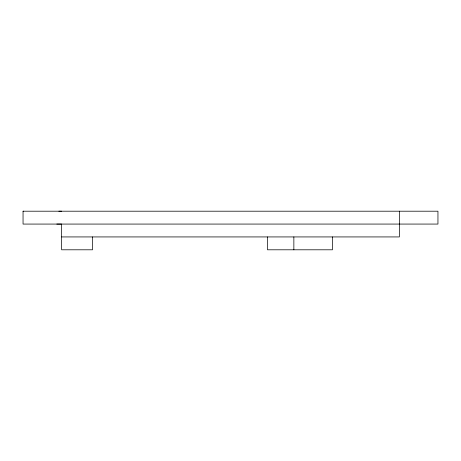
<?xml version="1.0" encoding="UTF-8"?>
<svg xmlns="http://www.w3.org/2000/svg" width="461" height="461" viewBox="0 0 461 461"><rect width="100%" height="100%" fill="white"/><g stroke="black" fill="none" stroke-linecap="round" stroke-linejoin="round"><path stroke-width="0.69" d="M23.05 211.201L23.05 224.075L437.95 224.069L437.95 211.201L23.05 211.201L23.373 211.207M61.647 211.201L58.841 211.207M56.801 224.069L61.647 224.069L61.647 249.799L92.523 249.799L92.523 236.931M61.647 236.931L399.353 236.931L399.353 211.201M332.456 236.931L332.456 249.799L267.489 249.799L267.489 236.931M293.859 236.931L293.859 249.799"/></g></svg>
